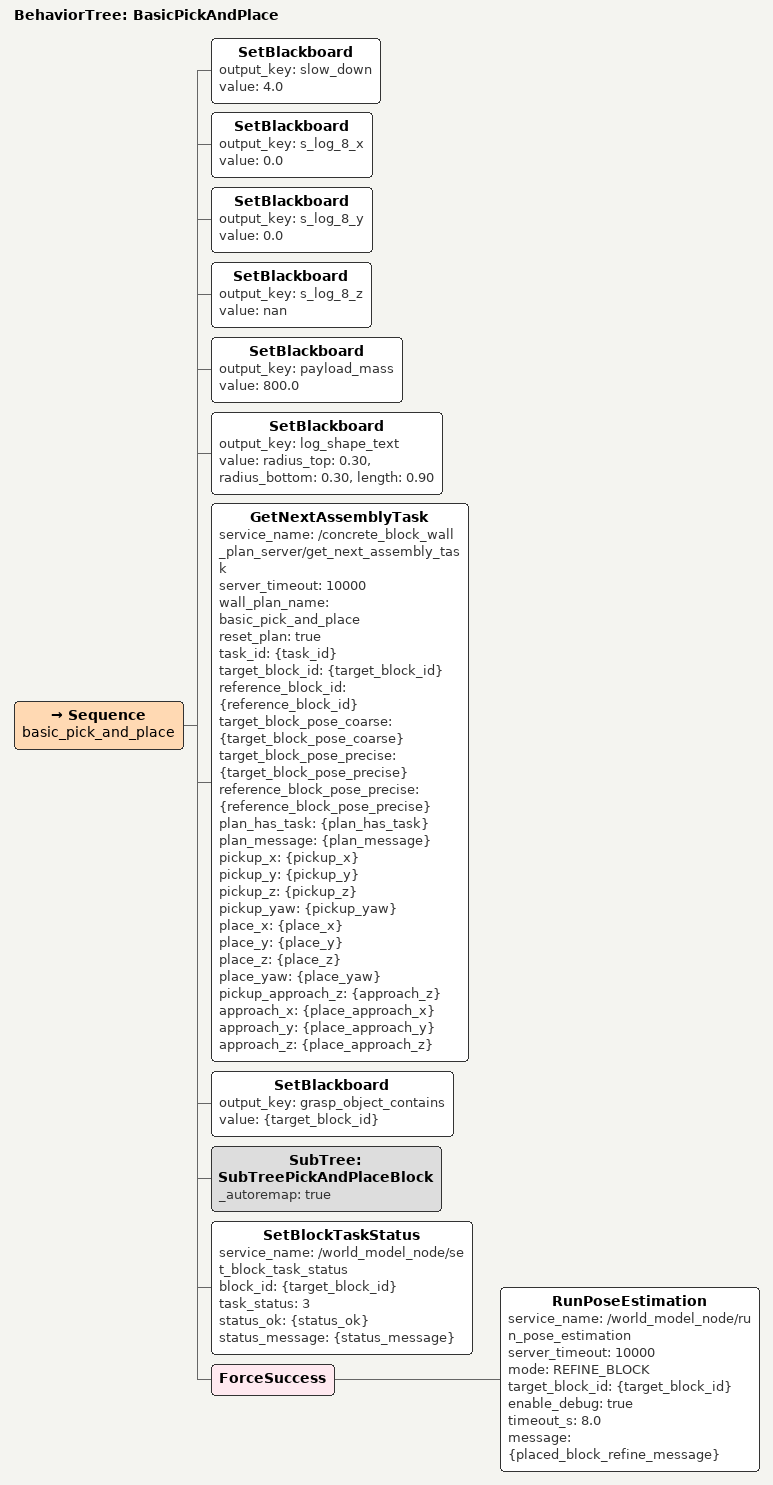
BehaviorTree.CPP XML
<?xml version="1.0"?>
<root main_tree_to_execute="BasicPickAndPlace" BTCPP_format="4">
  <include path="install/concrete_block_behavior_tree/share/concrete_block_behavior_tree/behavior_trees/subtree_execute_trajectory.xml"/>
  <include path="install/concrete_block_behavior_tree/share/concrete_block_behavior_tree/behavior_trees/subtree_move_above.xml"/>
  <include path="install/concrete_block_behavior_tree/share/concrete_block_behavior_tree/behavior_trees/subtree_descend_to.xml"/>
  <include path="install/concrete_block_behavior_tree/share/concrete_block_behavior_tree/behavior_trees/subtree_gripper.xml"/>
  <include path="install/concrete_block_behavior_tree/share/concrete_block_behavior_tree/behavior_trees/subtree_lift.xml"/>
  <include path="install/concrete_block_behavior_tree/share/concrete_block_behavior_tree/behavior_trees/subtree_pick_block.xml"/>
  <include path="install/concrete_block_behavior_tree/share/concrete_block_behavior_tree/behavior_trees/subtree_place_block.xml"/>
  <include path="install/concrete_block_behavior_tree/share/concrete_block_behavior_tree/behavior_trees/subtree_pick_and_place_block.xml"/>
  <BehaviorTree ID="BasicPickAndPlace">
    <Sequence name="basic_pick_and_place">
      <SetBlackboard output_key="slow_down" value="4.0"/>
      <SetBlackboard output_key="s_log_8_x" value="0.0"/>
      <SetBlackboard output_key="s_log_8_y" value="0.0"/>
      <SetBlackboard output_key="s_log_8_z" value="nan"/>
      <SetBlackboard output_key="payload_mass" value="800.0"/>
      <SetBlackboard output_key="log_shape_text"
        value="radius_top: 0.30, radius_bottom: 0.30, length: 0.90"/>

      <GetNextAssemblyTask
        service_name="/concrete_block_wall_plan_server/get_next_assembly_task"
        server_timeout="10000"
        wall_plan_name="basic_pick_and_place"
        reset_plan="true"
        task_id="{task_id}"
        target_block_id="{target_block_id}"
        reference_block_id="{reference_block_id}"
        target_block_pose_coarse="{target_block_pose_coarse}"
        target_block_pose_precise="{target_block_pose_precise}"
        reference_block_pose_precise="{reference_block_pose_precise}"
        plan_has_task="{plan_has_task}"
        plan_message="{plan_message}"
        pickup_x="{pickup_x}"
        pickup_y="{pickup_y}"
        pickup_z="{pickup_z}"
        pickup_yaw="{pickup_yaw}"
        place_x="{place_x}"
        place_y="{place_y}"
        place_z="{place_z}"
        place_yaw="{place_yaw}"
        pickup_approach_z="{approach_z}"
        approach_x="{place_approach_x}"
        approach_y="{place_approach_y}"
        approach_z="{place_approach_z}"/>

      <SetBlackboard output_key="grasp_object_contains" value="{target_block_id}"/>

      <SubTree ID="SubTreePickAndPlaceBlock" _autoremap="true"/>

      <SetBlockTaskStatus
        service_name="/world_model_node/set_block_task_status"
        block_id="{target_block_id}"
        task_status="3"
        status_ok="{status_ok}"
        status_message="{status_message}"/>

      <ForceSuccess>
        <RunPoseEstimation
          service_name="/world_model_node/run_pose_estimation" server_timeout="10000"
          mode="REFINE_BLOCK" target_block_id="{target_block_id}"
          enable_debug="true" timeout_s="8.0" message="{placed_block_refine_message}"/>
      </ForceSuccess>
    </Sequence>
  </BehaviorTree>
</root>
